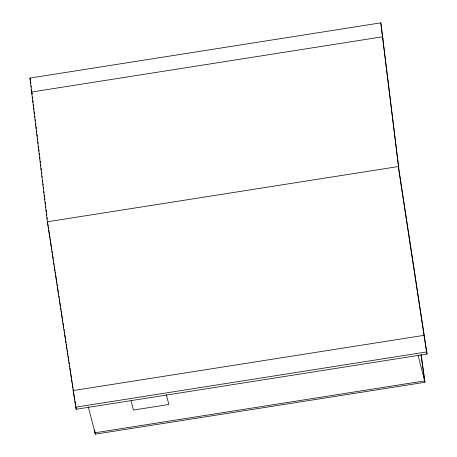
<?xml version="1.0" encoding="UTF-8"?>
<svg xmlns="http://www.w3.org/2000/svg" width="457" height="457" viewBox="0 0 457 457"><rect width="100%" height="100%" fill="white"/><g stroke="black" fill="none" stroke-linecap="round" stroke-linejoin="round"><path stroke-width="0.69" d="M29.922 78.078L380.835 22.85L398.795 168.65L427.078 354.038L76.165 409.266L47.345 221.788L29.922 78.078L30.459 80.169M75.628 407.181L426.541 351.953L427.078 354.038M88.31 406.747L95.347 434.15L424.993 382.269L421.171 354.741M383.057 38.879L382.526 36.789L31.613 92.017L32.144 94.108L31.979 92.714M398.795 168.65L380.835 22.85M424.547 337.437L424.01 335.347L73.097 390.575L74.691 399.584M418.132 355.552L424.993 382.269M166.319 394.591L168.862 404.485L133.415 410.06L131.045 400.829M47.745 223.353L47.345 221.788L398.258 166.559L426.541 351.953M47.882 223.879L48.202 225.987M48.419 227.392L48.631 228.797M48.848 230.208L50.024 237.943M50.241 239.348L50.459 240.753M50.67 242.164L51.424 247.083M51.635 248.494L51.852 249.899M52.064 251.304L52.281 252.71M52.492 254.121L53.246 259.039M53.458 260.45L53.675 261.855M53.892 263.261L54.103 264.666M54.32 266.071L54.64 268.185M54.857 269.59L55.069 270.995M55.286 272.401L55.497 273.812M55.714 275.217L56.462 280.141M56.679 281.546L56.897 282.952M57.108 284.357L57.325 285.768M57.536 287.173L58.29 292.097M58.502 293.503L58.719 294.908M58.93 296.313L59.147 297.724M59.364 299.129L59.684 301.237M59.901 302.643L60.541 306.864M60.758 308.269L60.97 309.68M61.187 311.086L62.369 318.82M62.58 320.226L62.798 321.637M63.009 323.042L63.763 327.966M63.974 329.371L64.191 330.777M64.403 332.182L64.62 333.593M64.837 334.998L65.585 339.922M65.802 341.328L66.014 342.733M66.231 344.138L66.442 345.543M66.659 346.954L66.979 349.062M67.196 350.468L67.407 351.873M67.625 353.284L67.842 354.689M68.053 356.094L68.27 357.5M68.481 358.911L68.807 361.019M69.018 362.424L69.236 363.829M69.447 365.24L69.664 366.645M69.875 368.051L70.629 372.975M70.846 374.38L71.486 378.602M71.703 380.007L72.023 382.115M72.24 383.526L72.88 387.742M73.097 389.153L73.314 390.558M74.902 400.966L75.639 405.81M75.851 407.193L76.165 409.266M421.011 354.775L424.639 380.892L94.993 432.773L94.599 429.946M95.056 432.031L95.347 434.15M30.625 81.563L30.882 83.654M31.133 85.745L31.299 87.138M31.556 89.229L31.722 90.623M32.487 96.93L32.658 98.335M32.915 100.454L33.172 102.568M33.43 104.687L33.601 106.098M33.858 108.212L34.029 109.623M34.286 111.737L34.543 113.856M34.795 115.969L34.966 117.38M35.223 119.494L35.395 120.905M35.652 123.024L35.909 125.138M36.08 126.549L36.337 128.663M36.594 130.782L36.766 132.193M37.023 134.307L37.28 136.42M37.531 138.54L37.703 139.951M37.96 142.064L38.131 143.475M38.474 146.297L38.645 147.708M38.902 149.822L39.074 151.233M39.331 153.346L39.502 154.757M39.759 156.877L40.016 158.99M40.267 161.11L40.439 162.515M40.696 164.634L40.867 166.045M41.124 168.159L41.381 170.278M41.638 172.392L41.81 173.803M42.067 175.916L42.238 177.327M42.581 180.149L42.752 181.56M43.004 183.674L43.175 185.085M43.432 187.204L43.604 188.615M43.946 191.432L44.118 192.843M44.375 194.962L44.546 196.373M44.803 198.487L44.975 199.898M45.232 202.011L45.489 204.13M45.746 206.244L45.911 207.655M46.168 209.769L46.425 211.888M46.597 213.299L46.854 215.413M47.111 217.526L47.282 218.937M47.625 221.759L47.796 223.17"/></g></svg>
